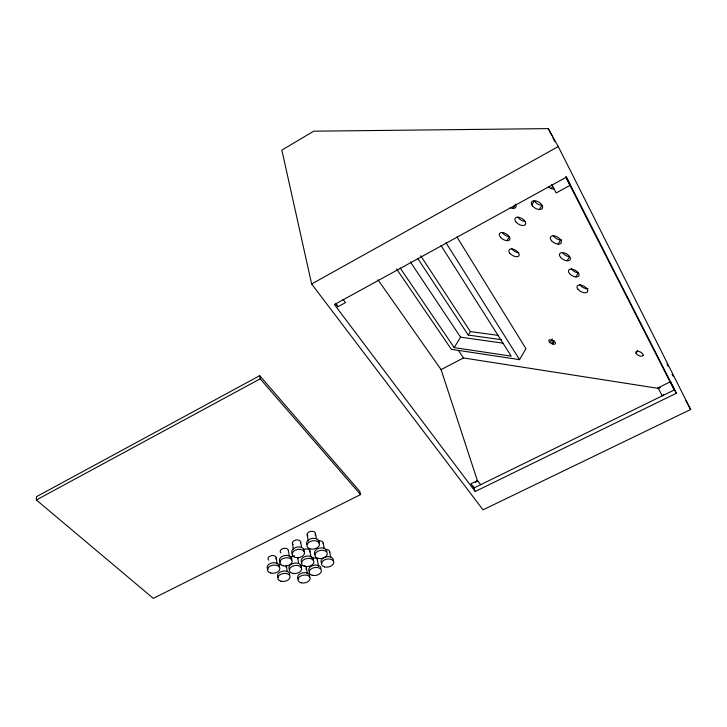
<?xml version="1.0" encoding="UTF-8"?>
<svg xmlns="http://www.w3.org/2000/svg" width="727" height="727" viewBox="0 0 727 727"><rect width="100%" height="100%" fill="white"/><g stroke="black" fill="none" stroke-linecap="round" stroke-linejoin="round"><path stroke-width="1.09" d="M36.35 499.976L36.514 496.668L259.712 375.677L359.829 491.452L360.537 494.587L153.324 598.385L36.35 499.976L260.193 378.822L259.712 375.677M636.061 353.286L637.679 350.305M550.166 342.69A3.68 1.754 28.5 0 1 549.412 339.7L553.32 340.563A3.68 1.754 28.5 0 1 555.446 343.408A3.68 1.754 28.5 0 1 552.647 344.007L550.166 342.69L552.32 338.955M551.775 343.68L553.392 340.881M552.647 344.007L554.256 341.208M575.884 276.914L578.238 272.852A5.88 3.144 28.3 0 1 571.195 268.545M396.597 268.999L451.376 349.333L519.56 359.647L525.966 348.678L456.91 236.911M567.142 260.793L569.541 256.704A6.061 3.299 28.7 0 1 563.016 253.323M558.127 244.163L560.572 240.046M501.366 339.682L468.261 335.083L470.387 331.585L420.715 255.813M548.512 186.621A4.435 2.599 30.1 0 0 551.23 188.584L552.793 186.021M440.998 245.481L511.199 356.139L454.184 347.606L460.564 337.155L410.328 261.838M539.37 209.567L541.915 205.396A6.289 3.59 30.3 0 1 534.354 200.779L531.801 204.941M506.973 240.719L509.409 236.757A5.961 3.199 30.9 0 1 502.248 232.367M512.971 208.376L515.516 204.287M663.851 394.416L662.233 395.851L658.044 387.836L670.421 381.748L674.538 389.836L474.022 487.944L470.914 483.809L477.575 480.547L480.665 484.7M475.213 482.401L477.575 480.547M311.647 283.984L558.263 146.563L548.303 128.615L313.728 131.187L281.858 150.107L311.647 283.984L483.01 509.836L690.65 409.492L558.263 146.563M335.429 303.486L337.891 306.767L345.452 302.614L342.999 299.324M566.06 176.725L570.368 185.185L556.182 192.946L551.793 184.558M477.721 481.665L441.08 369.598L463.49 357.938L659.044 388.482M475.176 491.507L676.374 393.252L566.397 177.152L334.429 304.558L475.176 491.507L473.431 486.109M658.044 387.836L660.307 387.627M470.387 331.585L497.986 335.338M460.564 337.155L503.075 343.162M551.23 188.584L553.292 189.056A4.435 2.599 30.1 0 0 554.192 188.984M260.193 378.822L360.537 494.587M377.985 279.822L441.08 369.598M400.132 267.945L454.184 347.606M458.392 350.414L463.49 357.938M417.752 258.476L468.261 335.083M445.951 242.654L519.56 359.647M336.328 303.941L337.891 306.767M685.97 400.868L690.65 409.492M670.421 381.748L676.374 393.252M566.324 177.37L570.368 185.185M672.739 386.491L674.711 390.363M565.724 177.006L674.174 389.917M548.303 128.615L551.866 135.695M552.883 137.712L554.919 141.756M666.995 364.045L668.013 366.072M672.093 374.151L673.111 376.177M329.685 551.702L330.685 556.964M323.233 543.078L324.206 548.34M315.463 533.527L316.409 538.807M317.426 560.117L318.553 566.442M307.167 534.699L308.266 541.042M309.947 551.093L311.038 557.427M306.331 567.642L307.394 573.976M300.66 542.088L301.541 547.376M297.788 558.072L298.652 563.361M292.399 543.26L293.417 549.621M288.419 550.457L289.41 556.818M286.402 565.988L287.21 571.286M276.233 557.7L277.16 564.079M518.669 252.814A5.798 3.062 30.4 0 1 511.708 248.543M516.025 205.377A6.17 3.444 31.3 0 1 510.154 207.686M561.817 239.992A6.125 3.39 29.2 0 1 553.22 235.548M525.112 221.499A6.016 3.326 30.7 0 1 517.888 217.073M588.025 288.737A5.925 3.126 27.9 0 1 579.701 284.402M301.959 562.753A6.243 4.062 -10.1 0 1 306.421 556.155A6.243 4.062 -10.1 0 1 313.273 560.544M303.577 549.63A4.135 2.708 -10.1 0 1 308.139 549.176A4.135 2.708 -10.1 0 1 309.866 551.811M312.083 558.272A4.098 2.663 -10.3 0 1 316.063 558.4A4.098 2.663 -10.3 0 1 317.345 560.817M309.557 571.713A6.189 3.98 -10.3 0 1 313.228 565.406A6.189 3.98 -10.3 0 1 320.97 568.469M307.848 536.008A4.189 2.781 -10.3 0 1 308.448 532.355A4.189 2.781 -10.3 0 1 313.782 531.601A4.189 2.781 -10.3 0 1 315.027 534.99M306.758 544.296A6.334 4.171 -10.3 0 1 312.764 538.343A6.334 4.171 -10.3 0 1 318.871 543.014M315.291 554.737A6.27 4.098 -10.6 0 1 319.035 548.258A6.27 4.098 -10.6 0 1 326.868 551.429M317.835 541.17A4.153 2.735 -10.6 0 1 321.861 541.306A4.153 2.735 -10.6 0 1 323.151 543.796M321.852 563.316A6.216 4.026 -10.8 0 1 325.596 556.937A6.216 4.026 -10.8 0 1 333.329 560.044M325.405 549.594A4.117 2.69 -10.8 0 1 329.604 552.42M280.277 562.162A6.279 4.089 -9.3 0 1 284.648 555.537A6.279 4.089 -9.3 0 1 291.645 559.954M280.904 552.911A4.162 2.726 -9.2 0 1 283.457 548.431A4.162 2.726 -9.2 0 1 288.365 551.184M289.773 569.732A6.225 4.026 -9.6 0 1 294.153 563.189A6.225 4.026 -9.6 0 1 301.042 567.533M297.579 557.4A4.126 2.69 -9.6 0 1 297.725 558.79M290.618 557.182A4.126 2.69 -9.6 0 1 294.49 555.919M298.433 579.237A6.161 3.944 -9.9 0 1 302.814 572.803A6.161 3.944 -9.9 0 1 309.593 577.056M304.958 565.951A4.08 2.635 -9.9 0 1 305.922 569.032M300.987 565.833A4.08 2.635 -9.9 0 1 304.086 565.651M268.054 569.405A6.261 4.053 -8.8 0 1 272.343 562.834A6.261 4.053 -8.8 0 1 279.377 567.196M268.754 560.135A4.144 2.708 -8.8 0 1 269.226 556.609A4.144 2.708 -8.8 0 1 274.506 555.855A4.144 2.708 -8.8 0 1 275.851 559.127M278.359 577.638A6.198 3.989 -9.2 0 1 281.876 571.349A6.198 3.989 -9.2 0 1 289.755 574.385M286.184 565.324A4.108 2.663 -9.1 0 1 286.011 567.387M278.659 565.76A4.108 2.663 -9.1 0 1 280.985 564.17M292.554 553.801A6.307 4.135 -9.8 0 1 297.007 547.095A6.307 4.135 -9.8 0 1 303.977 551.575M293.099 544.55A4.18 2.754 -9.7 0 1 295.707 540.016A4.18 2.754 -9.7 0 1 300.596 542.815M643.086 355.367L642.795 355.785A3.953 1.945 25.9 0 1 637.143 354.549A3.953 1.945 25.9 0 1 637.37 351.295L638.215 351.332A3.953 1.945 25.9 0 1 641.823 352.94A3.953 1.945 25.9 0 1 643.086 355.367M500.558 237.356A5.97 3.181 30.9 0 0 509.691 239.756A5.97 3.181 30.9 0 0 503.584 232.758A5.97 3.181 30.9 0 0 500.558 237.356M510.036 253.469A5.807 3.053 30.4 0 0 518.951 255.868A5.807 3.053 30.4 0 0 513.053 249.125A5.807 3.053 30.4 0 0 510.036 253.469M516.134 222.18A6.025 3.308 30.7 0 0 525.421 224.534A6.025 3.308 30.7 0 0 519.323 217.409A6.025 3.308 30.7 0 0 516.134 222.18M569.523 273.588A5.889 3.135 28.3 0 0 578.774 276.087A5.889 3.135 28.3 0 0 573.049 269.363A5.889 3.135 28.3 0 0 569.523 273.588M560.59 257.376A6.07 3.281 28.8 0 0 570.104 259.884A6.07 3.281 28.8 0 0 564.152 252.878A6.07 3.281 28.8 0 0 560.59 257.376M551.502 240.719A6.134 3.371 29.3 0 0 561.09 243.181A6.134 3.371 29.3 0 0 555.037 236.03A6.134 3.371 29.3 0 0 551.502 240.719M578.074 289.419A5.934 3.108 27.9 0 0 587.425 292A5.934 3.108 27.9 0 0 581.691 285.284A5.934 3.108 27.9 0 0 578.074 289.419M532.573 206.059A6.298 3.571 30.4 0 0 542.351 208.44A6.298 3.571 30.4 0 0 536.053 200.934A6.298 3.571 30.4 0 0 532.573 206.059M304.613 566.36A6.261 4.053 -10.1 0 0 313.891 561.835A6.261 4.053 -10.1 0 0 304.549 559.272A6.261 4.053 -10.1 0 0 304.613 566.36M312.192 575.293A6.198 3.98 -10.3 0 0 321.398 570.831A6.198 3.98 -10.3 0 0 312.174 568.332A6.198 3.98 -10.3 0 0 312.192 575.293M310.093 548.894A6.343 4.171 -10.4 0 0 319.507 544.269A6.343 4.171 -10.4 0 0 310.065 541.597A6.343 4.171 -10.4 0 0 310.093 548.894M317.963 558.354A6.289 4.098 -10.6 0 0 327.304 553.792A6.289 4.098 -10.6 0 0 317.981 551.193A6.289 4.098 -10.6 0 0 317.963 558.354M324.506 566.906A6.234 4.026 -10.8 0 0 333.784 562.407A6.234 4.026 -10.8 0 0 324.56 559.854A6.234 4.026 -10.8 0 0 324.506 566.906M282.939 565.788A6.289 4.089 -9.3 0 0 292.199 561.244A6.289 4.089 -9.3 0 0 282.739 558.663A6.289 4.089 -9.3 0 0 282.939 565.788M292.408 573.321A6.234 4.026 -9.6 0 0 301.623 568.832A6.234 4.026 -9.6 0 0 292.272 566.306A6.234 4.026 -9.6 0 0 292.408 573.321M301.051 582.8A6.17 3.944 -9.9 0 0 310.193 578.374A6.17 3.944 -9.9 0 0 300.969 575.911A6.17 3.944 -9.9 0 0 301.051 582.8M270.698 573.012A6.27 4.053 -8.8 0 0 279.895 568.505A6.27 4.053 -8.8 0 0 270.426 565.969A6.27 4.053 -8.8 0 0 270.698 573.012M280.976 581.218A6.207 3.98 -9.2 0 0 290.118 576.765A6.207 3.98 -9.2 0 0 280.776 574.285A6.207 3.98 -9.2 0 0 280.976 581.218M295.226 557.436A6.316 4.135 -9.8 0 0 304.568 552.847A6.316 4.135 -9.8 0 0 295.107 550.23A6.316 4.135 -9.8 0 0 295.226 557.436"/></g></svg>
